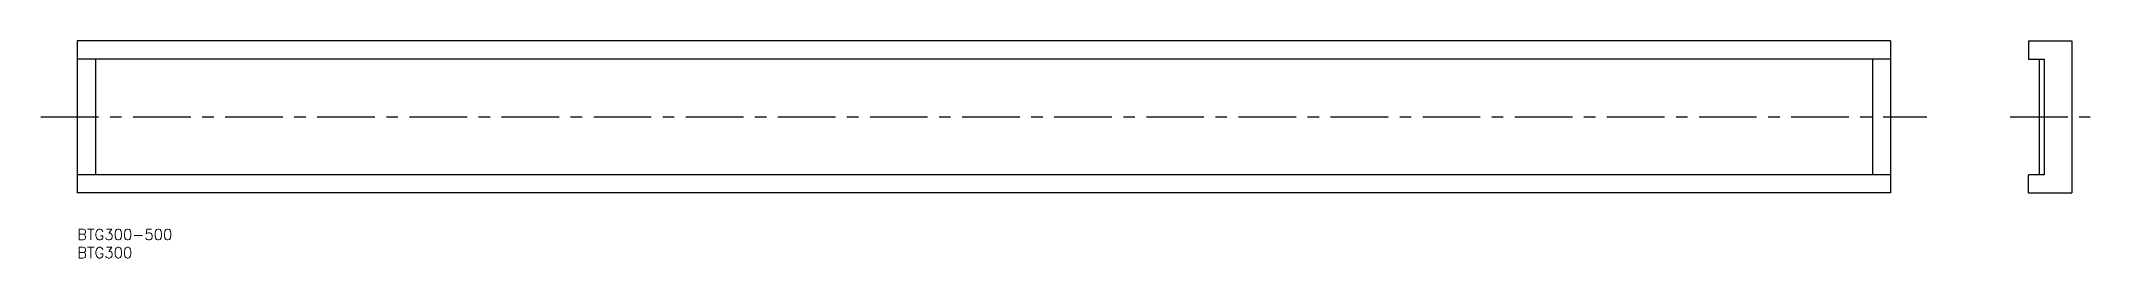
# Model space of a CAD drawing. Extents: x -10 to 555, y -8 to 52.
import ezdxf

# ---------------------------------------------------------------- set-up
doc = ezdxf.new("R2010")
doc.units = 0
doc.header["$LTSCALE"] = 0.5
doc.linetypes.add('CENTER', pattern=[50.8, 31.75, -6.35, 6.35, -6.35])
for name, color, linetype in [('MSM_CENTER', 1, 'CENTER'), ('MSM_CONTINUOUS', 7, 'CONTINUOUS'), ('MSM_PART_NUMBER', 7, 'CONTINUOUS')]:
    doc.layers.add(name, color=color, linetype=linetype)
doc.styles.get("Standard").update_dxf_attribs({"font": 'txt.shx', "height": 3, "bigfont": 'bigfont.shx'})

# ---------------------------------------------------------------- blocks, each defined once
blk = doc.blocks.new('*U2')
at = {"layer": 'MSM_PART_NUMBER'}
blk.add_text('BTG300-500', height=3, dxfattribs=at).set_placement((0, -3))
blk = doc.blocks.new('*U3')
at = {"layer": 'MSM_PART_NUMBER'}
blk.add_text('BTG300', height=3, dxfattribs=at).set_placement((0, -8))

msp = doc.modelspace()

# ---------------------------------------------------------------- linework, layer by layer
at = {"layer": 'MSM_CENTER'}
for p, q in [((-10, 31), (510, 31)), ((533, 31), (555, 31))]:
    msp.add_line(p, q, dxfattribs=at)
at = {"layer": 'MSM_CONTINUOUS'}
for p, q in [((500, 52), (0, 52)), ((0, 52), (0, 10)), ((500, 52), (500, 10)), ((538, 52), (550, 52)), ((538, 52), (538, 47)), ((550, 52), (550, 10)), ((500, 47), (0, 47)), ((5, 47), (5, 15)), ((495, 47), (495, 15)), ((538, 47), (542.4, 47)), ((541, 47), (541, 15)), ((542.4, 47), (542.4, 15)), ((500, 15), (0, 15)), ((538, 10), (538, 15)), ((542.4, 15), (538, 15)), ((500, 10), (0, 10)), ((538, 10), (550, 10))]:
    msp.add_line(p, q, dxfattribs=at)

# ---------------------------------------------------------------- block references
for name in ['*U2', '*U3']:
    msp.add_blockref(name, (0, 0), dxfattribs=at)

doc.saveas('drawing.dxf')
